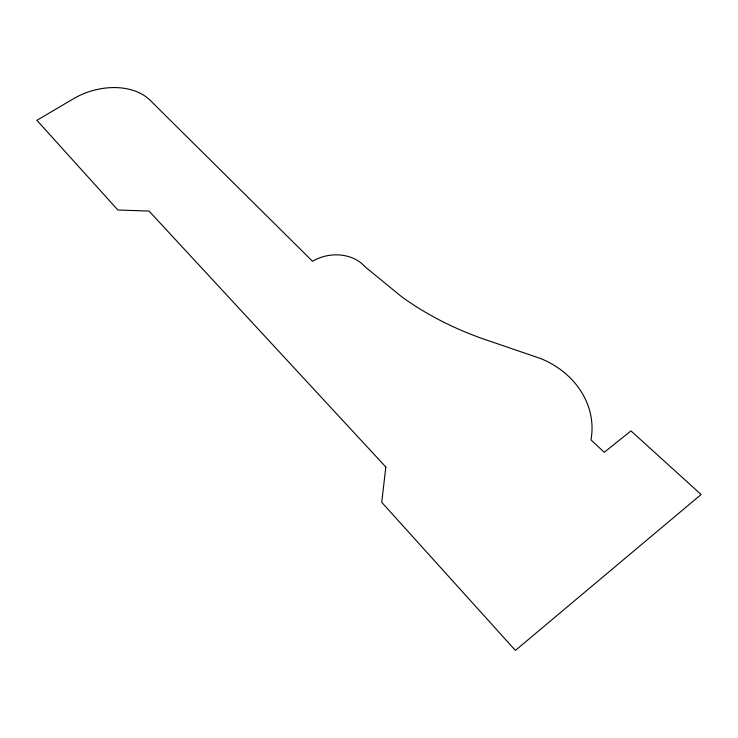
<?xml version="1.0" encoding="UTF-8"?>
<svg xmlns="http://www.w3.org/2000/svg" width="738" height="738" viewBox="0 0 738 738"><rect width="100%" height="100%" fill="white"/><g stroke="black" fill="none" stroke-linecap="round" stroke-linejoin="round"><path stroke-width="1.11" d="M385.836 467.025L381.731 502.329L515.401 650.418L701.1 494.515L630.972 430.909L604.265 452.293L590.981 439.894A86.881 75.23 4.3 0 0 540.797 358.594L486.388 339.987A291.528 211.086 2.1 0 1 401.546 296.648L364.793 266.575A38.201 30.728 -10.3 0 0 312.525 261.27L150.091 100.248A58.44 40.821 -18.1 0 0 73.21 98.892L36.9 120.322L117.868 210.016L149.048 211.059L385.836 467.025"/></g></svg>
